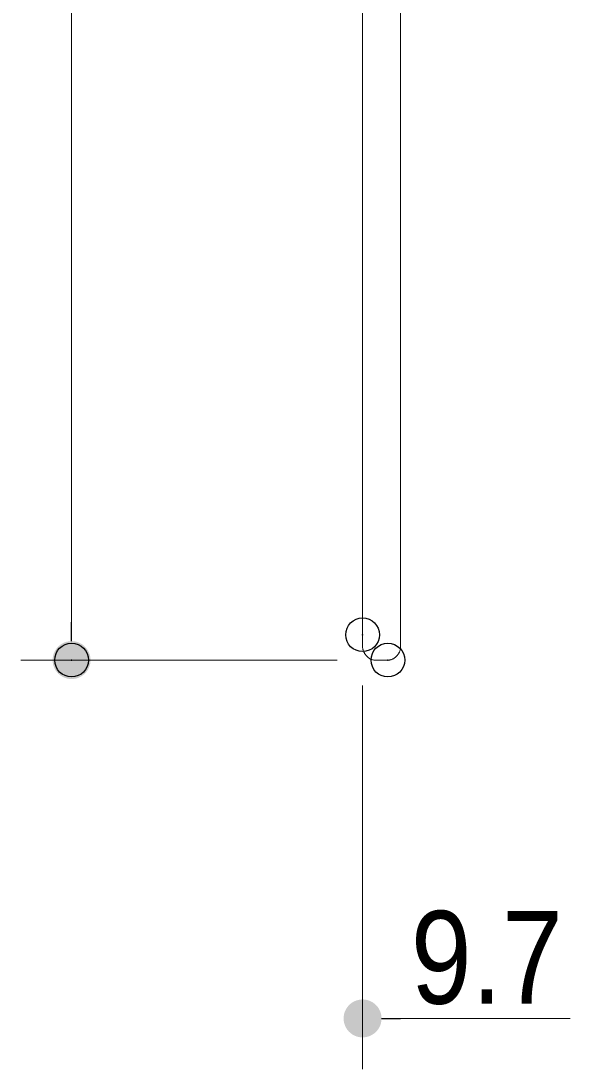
# Model space of a CAD drawing. Units: millimetres, scale not verified. Extents: x -4547 to 4547, y -2284 to 2284.
# Drawn here: x 226.6 to 389.3, y 92.2 to 402.9 of the extents above; entities that cross this region are included whole.
import ezdxf
from ezdxf.enums import TextEntityAlignment as Align

# ---------------------------------------------------------------- set-up
doc = ezdxf.new("R2010")
doc.units = ezdxf.units.MM
doc.header["$LTSCALE"] = 20
doc.header["$PDMODE"] = 32
doc.header["$PDSIZE"] = 10
for name, color, linetype, lineweight in [('0-1_3一般', 7, 'Continuous', 15), ('0-2_2寸法-1', 7, 'Continuous', 15), ('0-3_0', 7, 'Continuous', 25)]:
    doc.layers.add(name, color=color, linetype=linetype, lineweight=lineweight)
doc.layers.add('0-4_Defpoints', color=7, linetype='Continuous')
doc.styles.add('ＭＳ Ｐゴシック', font='')
doc.styles.get('ＭＳ Ｐゴシック').set_extended_font_data('MS PGothic')

# ---------------------------------------------------------------- blocks, each defined once
blk = doc.blocks.new('グループ-50')
at = {"layer": '0-1_3一般', "lineweight": 5}
for p, q in [((33368.8, 13868.6), (33368.8, 4418.6)), ((33593.8, 4418.6), (33593.8, 13868.6)), ((33368.8, 4343.6), (33368.8, 4418.6)), ((33369.3, 4340.7), (33368.8, 4343.6)), ((33518.8, 4268.6), (33443.8, 4268.6))]:
    blk.add_line(p, q, dxfattribs=at)
for points in [[(33593.8, 4418.6), (33593.8, 4343.6), (33593.6, 4340.6), (33593.2, 4337.7), (33592.8, 4334.9), (33592.3, 4332.1), (33591.6, 4329.3), (33590.9, 4326.5), (33590, 4323.8), (33589.1, 4321.1), (33588.1, 4318.4), (33586.9, 4315.8), (33585.7, 4313.2), (33584.4, 4310.7), (33582.9, 4308.1), (33581.4, 4305.6), (33579.8, 4303.2), (33578, 4300.8), (33576.2, 4298.4), (33574.3, 4296), (33572.2, 4293.7), (33570.1, 4291.4), (33567.9, 4289.2), (33565.6, 4287), (33563.4, 4285), (33561.1, 4283.2), (33558.7, 4281.4), (33556.3, 4279.7), (33553.9, 4278.2), (33551.4, 4276.8), (33548.9, 4275.5), (33546.4, 4274.3), (33543.8, 4273.2), (33541.2, 4272.2), (33538.5, 4271.4), (33535.8, 4270.6), (33533.1, 4270), (33530.3, 4269.5), (33527.5, 4269.1), (33524.6, 4268.8)], [(33443.8, 4268.6), (33440.9, 4268.6), (33438, 4268.8), (33435.2, 4269.1), (33432.4, 4269.5), (33429.7, 4270), (33426.9, 4270.6), (33424.3, 4271.4), (33421.7, 4272.2), (33419.1, 4273.2), (33416.6, 4274.3), (33414.1, 4275.5), (33411.6, 4276.8), (33409.2, 4278.3), (33406.9, 4279.8), (33404.5, 4281.5), (33402.3, 4283.2), (33400, 4285.1), (33397.9, 4287.1), (33395.7, 4289.3), (33393.6, 4291.5), (33391.6, 4293.8), (33389.6, 4296.1), (33387.8, 4298.5), (33386, 4300.9), (33384.3, 4303.3), (33382.6, 4305.8), (33381.1, 4308.3), (33379.7, 4310.8), (33378.3, 4313.4), (33377, 4316), (33375.8, 4318.6), (33374.7, 4321.2), (33373.7, 4323.9), (33372.7, 4326.6), (33371.9, 4329.4), (33371.1, 4332.1), (33370.4, 4335), (33369.8, 4337.8), (33369.3, 4340.7)], [(33524.6, 4268.8), (33521.7, 4268.6), (33518.8, 4268.6)]]:
    blk.add_lwpolyline(points, dxfattribs=at)
blk = doc.blocks.new('グループ-58')
at = {"layer": '0-1_3一般'}
blk.add_blockref('グループ-50', (0, 0), dxfattribs=at)
blk = doc.blocks.new('_Dot')
at = {"layer": '0-3_0'}
blk.add_line((-10, 0), (-20, 0), dxfattribs=at)
for points in [[(0, 0), (-8.76, 4.82), (-8.09, 5.88)], [(0, 0), (-8.09, 5.88), (-7.29, 6.85)], [(0, 0), (-7.29, 6.85), (-6.37, 7.71)], [(0, 0), (-6.37, 7.71), (-5.36, 8.44)], [(0, 0), (-5.36, 8.44), (-4.26, 9.05)], [(0, 0), (-4.26, 9.05), (-3.09, 9.51)], [(0, 0), (-3.09, 9.51), (-1.87, 9.82)], [(0, 0), (-1.87, 9.82), (-0.63, 9.98)], [(0, 0), (-0.63, 9.98), (0.63, 9.98)], [(0, 0), (0.63, 9.98), (1.87, 9.82)], [(0, 0), (1.87, 9.82), (3.09, 9.51)], [(0, 0), (3.09, 9.51), (4.26, 9.05)], [(0, 0), (4.26, 9.05), (5.36, 8.44)], [(0, 0), (5.36, 8.44), (6.37, 7.71)], [(0, 0), (6.37, 7.71), (7.29, 6.85)], [(0, 0), (7.29, 6.85), (8.09, 5.88)], [(0, 0), (8.09, 5.88), (8.76, 4.82)], [(0, 0), (-10, 0), (-9.92, 1.25)], [(0, 0), (-9.92, -1.25), (-10, 0)], [(0, 0), (-9.92, 1.25), (-9.69, 2.49)], [(0, 0), (-9.69, -2.49), (-9.92, -1.25)], [(0, 0), (-9.69, 2.49), (-9.3, 3.68)], [(0, 0), (-9.3, -3.68), (-9.69, -2.49)], [(0, 0), (-9.3, 3.68), (-8.76, 4.82)], [(0, 0), (-8.76, -4.82), (-9.3, -3.68)], [(0, 0), (-8.09, -5.88), (-8.76, -4.82)], [(0, 0), (-7.29, -6.85), (-8.09, -5.88)], [(0, 0), (-6.37, -7.71), (-7.29, -6.85)], [(0, 0), (-5.36, -8.44), (-6.37, -7.71)], [(0, 0), (-4.26, -9.05), (-5.36, -8.44)], [(0, 0), (-3.09, -9.51), (-4.26, -9.05)], [(0, 0), (-1.87, -9.82), (-3.09, -9.51)], [(0, 0), (-0.63, -9.98), (-1.87, -9.82)], [(0, 0), (0.63, -9.98), (-0.63, -9.98)], [(0, 0), (8.76, 4.82), (9.3, 3.68)], [(0, 0), (9.3, 3.68), (9.69, 2.49)], [(0, 0), (9.69, 2.49), (9.92, 1.25)], [(0, 0), (9.92, 1.25), (10, 0)], [(0, 0), (1.87, -9.82), (0.63, -9.98)], [(0, 0), (3.09, -9.51), (1.87, -9.82)], [(0, 0), (4.26, -9.05), (3.09, -9.51)], [(0, 0), (5.36, -8.44), (4.26, -9.05)], [(0, 0), (6.37, -7.71), (5.36, -8.44)], [(0, 0), (7.29, -6.85), (6.37, -7.71)], [(0, 0), (8.09, -5.88), (7.29, -6.85)], [(0, 0), (8.76, -4.82), (8.09, -5.88)], [(0, 0), (9.3, -3.68), (8.76, -4.82)], [(0, 0), (9.69, -2.49), (9.3, -3.68)], [(0, 0), (9.92, -1.25), (9.69, -2.49)], [(0, 0), (10, 0), (9.92, -1.25)]]:
    blk.add_solid(points, dxfattribs=at)

msp = doc.modelspace()

# ---------------------------------------------------------------- linework, layer by layer
at = {"layer": '0-2_2寸法-1'}
for p, q in [((241.57, 704.7), (241.57, 224.68)), ((320.32, 213.43), (226.57, 213.43)), ((327.82, 205.93), (327.82, 92.22)), ((339.07, 107.22), (389.31, 107.22))]:
    msp.add_line(p, q, dxfattribs=at)
at = {"layer": '0-4_Defpoints'}
for p in [(327.82, 220.93), (241.57, 213.43), (335.32, 213.43)]:
    msp.add_point(p, dxfattribs=at)

# ---------------------------------------------------------------- block references
at = {"layer": '0-1_3一般', "xscale": 0.05, "yscale": 0.05}
msp.add_blockref('グループ-58', (-1340.62, 0), dxfattribs=at)
at = {"layer": '0-2_2寸法-1', "xscale": 0.5627563, "yscale": 0.5627563}
for p, rotation in [((241.57, 213.43), 270), ((327.82, 107.22), 180)]:
    msp.add_blockref('_Dot', p, dxfattribs=dict(at, rotation=rotation))

# ---------------------------------------------------------------- texts
at = {"layer": '0-2_2寸法-1', "style": 'ＭＳ Ｐゴシック', "width": 0.9}
msp.add_text('9.7', height=27.51, dxfattribs=at).set_placement((342.14, 103.33), align=Align.BOTTOM_LEFT)

doc.saveas('drawing.dxf')
